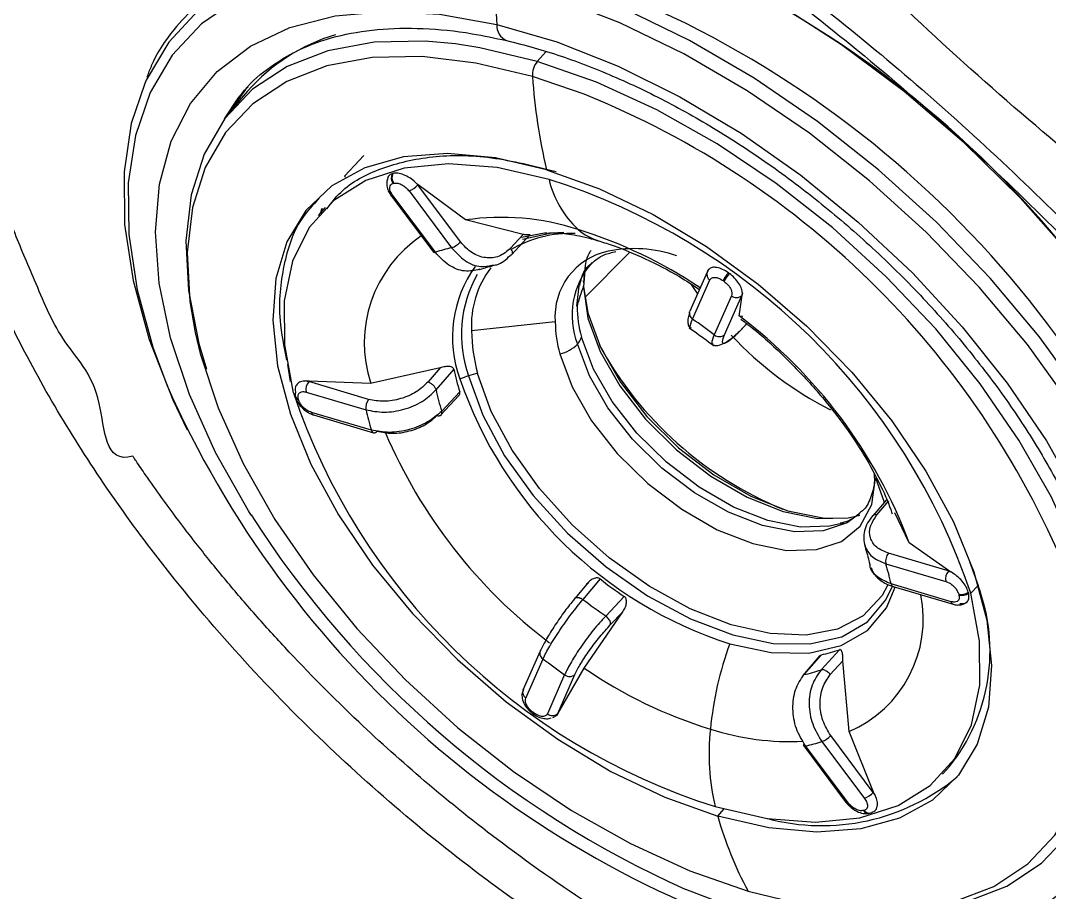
# Model space of a CAD drawing. Extents: x 832 to 912, y 781 to 934.
# Drawn here: x 894.885 to 896.459, y 871.332 to 872.665 of the extents above; entities that cross this region are included whole.
import ezdxf

# ---------------------------------------------------------------- set-up
doc = ezdxf.new("R2010")
doc.units = 0
doc.header["$MEASUREMENT"] = 0
doc.layers.add('1', color=4, linetype='Continuous')

# ---------------------------------------------------------------- blocks, each defined once
blk = doc.blocks.new('2026 SOVEREIGN HL')
at = {"layer": '1', "color": 3, "linetype": 'Continuous', "lineweight": 25}
for p, q in [((63.9594, 75.5229), (63.9464, 75.508)), ((64.0182, 75.4577), (63.939, 75.485)), ((63.503, 75.4624), (63.4791, 75.4345)), ((63.4887, 75.4516), (63.5005, 75.4657)), ((63.4677, 75.4203), (63.4887, 75.4516)), ((63.7243, 75.3363), (63.7255, 75.3366)), ((63.7256, 75.3214), (63.7269, 75.3218)), ((63.764, 75.3195), (63.7597, 75.3235)), ((63.7597, 75.3235), (63.7635, 75.319)), ((63.7635, 75.319), (63.764, 75.3195)), ((63.8288, 75.232), (63.7635, 75.319)), ((63.8367, 75.2655), (63.764, 75.3195)), ((63.7184, 75.3101), (63.7221, 75.3034)), ((63.7222, 75.3032), (63.7875, 75.2163)), ((63.7904, 75.216), (63.7251, 75.303)), ((63.7501, 75.3099), (63.8153, 75.223)), ((63.6219, 75.2845), (63.6113, 75.2721)), ((63.6149, 75.2762), (63.6165, 75.2828)), ((63.9246, 75.2431), (63.8367, 75.2655)), ((63.9246, 75.2431), (63.9055, 75.2222)), ((63.9069, 75.2122), (63.9355, 75.2434)), ((64.019, 75.1467), (64.0879, 75.216)), ((64.0199, 75.1936), (64.0171, 75.1633)), ((64.2062, 75.1858), (64.1798, 75.1259)), ((64.2074, 75.1877), (64.2093, 75.1905)), ((64.2389, 75.1848), (64.2405, 75.1836)), ((64.0072, 75.1335), (64.0104, 75.1646)), ((64.1841, 75.1139), (64.2105, 75.1737)), ((64.2308, 75.1727), (64.2324, 75.1715)), ((64.2436, 75.1496), (64.2172, 75.0898)), ((64.233, 75.09), (64.2594, 75.1499)), ((64.2555, 75.1186), (64.2599, 75.1503)), ((64.2603, 75.1534), (64.2594, 75.1499)), ((64.2594, 75.1499), (64.2599, 75.1503)), ((64.2599, 75.1503), (64.2603, 75.1534)), ((64.261, 75.1176), (64.2555, 75.1186)), ((63.9739, 75.1095), (63.8457, 75.0958)), ((64.2545, 75.0934), (64.2673, 75.1068)), ((64.2673, 75.1069), (64.2558, 75.0949)), ((63.5639, 75.0442), (63.5681, 75.0183)), ((63.7977, 75.0391), (63.6914, 75.0156)), ((63.7977, 75.0391), (63.7792, 75.0177)), ((63.8186, 75.0373), (63.7914, 75.0058)), ((63.5971, 75.0187), (63.5919, 75.0192)), ((63.5919, 75.0192), (63.5967, 75.0182)), ((63.5967, 75.0182), (63.5971, 75.0187)), ((63.6883, 74.9911), (63.5967, 75.0182)), ((63.6914, 75.0156), (63.5971, 75.0187)), ((63.5757, 74.9965), (63.5761, 74.995)), ((63.581, 74.9907), (63.5806, 74.9922)), ((63.5926, 75.0022), (63.6843, 74.9751)), ((63.7989, 74.9674), (63.8264, 74.9968)), ((63.8001, 74.9731), (63.8278, 75.0027)), ((63.6925, 74.9441), (63.6009, 74.9712)), ((63.604, 74.9672), (63.6957, 74.9401)), ((64.464, 74.8711), (64.4775, 74.8337)), ((64.4808, 74.8375), (64.4599, 74.8131)), ((64.4663, 74.8144), (64.4847, 74.8359)), ((64.5157, 74.7718), (64.4935, 74.8177)), ((64.4153, 74.8024), (64.4098, 74.8006)), ((64.576, 74.7291), (64.5157, 74.7718)), ((64.5755, 74.7286), (64.4839, 74.7557)), ((64.4799, 74.7397), (64.5715, 74.7126)), ((64.6079, 74.7429), (64.621, 74.7065)), ((64.576, 74.7291), (64.5755, 74.7286)), ((64.5755, 74.7286), (64.5805, 74.7267)), ((64.5805, 74.7267), (64.576, 74.7291)), ((64.0242, 74.7109), (64.0042, 74.687)), ((64.0425, 74.7165), (64.0162, 74.6851)), ((64.5797, 74.6816), (64.4881, 74.7087)), ((64.4913, 74.7047), (64.5829, 74.6776)), ((64.6099, 74.6945), (64.621, 74.7065)), ((64.0511, 74.6597), (64.0795, 74.6896)), ((64.5914, 74.6932), (64.5918, 74.6917)), ((64.6061, 74.6964), (64.6065, 74.6949)), ((64.0183, 74.5801), (64.0774, 74.6663)), ((64.0581, 74.6461), (64.0774, 74.6663)), ((63.9509, 74.6061), (63.9245, 74.5463)), ((64.379, 74.5993), (64.3521, 74.5684)), ((64.3811, 74.6004), (64.3545, 74.57)), ((64.3808, 74.5773), (64.4088, 74.6081)), ((63.9288, 74.5342), (63.9552, 74.5941)), ((63.9782, 74.5109), (64.0183, 74.5801)), ((64.3949, 74.5701), (64.4139, 74.591)), ((64.4238, 74.4831), (64.4139, 74.591)), ((63.9883, 74.57), (63.9619, 74.5101)), ((63.9777, 74.5104), (64.0041, 74.5702)), ((63.9248, 74.5447), (63.9257, 74.5482)), ((63.9395, 74.5101), (63.9412, 74.5089)), ((63.9416, 74.5112), (63.94, 74.5124)), ((63.9704, 74.5043), (63.9758, 74.5075)), ((63.9759, 74.5075), (63.9782, 74.5109)), ((63.9777, 74.5104), (63.9759, 74.5075)), ((63.9782, 74.5109), (63.9777, 74.5104)), ((64.4607, 74.3899), (64.3955, 74.4769)), ((64.4612, 74.3904), (64.4238, 74.4831)), ((64.3542, 74.4611), (64.4194, 74.3741)), ((64.4223, 74.3739), (64.3571, 74.4609)), ((64.382, 74.4678), (64.4472, 74.3808)), ((64.5664, 74.4177), (64.5774, 74.4295)), ((64.4612, 74.3904), (64.4607, 74.3899)), ((64.4607, 74.3899), (64.4638, 74.3852)), ((64.4638, 74.3852), (64.4612, 74.3904)), ((64.2226, 74.3536), (64.2322, 74.3643)), ((64.4467, 74.3624), (64.4455, 74.3621)), ((64.4552, 74.358), (64.4564, 74.3584))]:
    blk.add_line(p, q, dxfattribs=at)
at = {"layer": '1', "color": 3, "linetype": 'Continuous', "lineweight": 25, "flags": 128}
for points in [[(64.9205, 74.2808), (64.9487, 74.3066), (64.9901, 74.3599), (65.0201, 74.4223), (65.0384, 74.4929), (65.0446, 74.5706), (65.0387, 74.6543), (65.0207, 74.7427), (64.9909, 74.8347), (64.9497, 74.9288), (64.8978, 75.0237), (64.8358, 75.118), (64.7648, 75.2103), (64.6857, 75.2993), (64.5997, 75.3836), (64.508, 75.4621), (64.412, 75.5336), (64.3131, 75.5971), (64.2127, 75.6516), (64.1123, 75.6963), (64.0133, 75.7306)], [(63.8849, 75.6544), (63.7921, 75.6711), (63.7044, 75.6765), (63.623, 75.6706), (63.5491, 75.6534), (63.4837, 75.6252), (63.4279, 75.5865), (63.3825, 75.5377), (63.348, 75.4795), (63.3456, 75.4743)], [(63.8813, 75.6321), (63.7902, 75.6485), (63.7041, 75.6538), (63.6241, 75.648), (63.5515, 75.6311), (63.4873, 75.6034), (63.4325, 75.5653), (63.3878, 75.5174), (63.3539, 75.4603), (63.3314, 75.3949), (63.3204, 75.3221), (63.3213, 75.2431), (63.334, 75.1588), (63.3582, 75.0707), (63.3794, 75.0133)], [(64.7755, 74.1648), (64.7904, 74.1726), (64.8462, 74.2114), (64.8917, 74.2602), (64.9262, 74.3183), (64.9491, 74.3849), (64.9602, 74.459), (64.9594, 74.5395), (64.9465, 74.6252), (64.9218, 74.7149), (64.8857, 74.8073), (64.8387, 74.9011), (64.7814, 74.9948), (64.7147, 75.0871), (64.6396, 75.1767), (64.5572, 75.2622), (64.4687, 75.3424), (64.3753, 75.4162), (64.2785, 75.4824), (64.1796, 75.5401), (64.08, 75.5885), (63.9813, 75.6268), (63.8849, 75.6544)], [(64.8256, 74.2146), (64.8703, 74.2625), (64.9042, 74.3196), (64.9267, 74.385), (64.9376, 74.4578), (64.9368, 74.5368), (64.9241, 74.6211), (64.8999, 74.7092), (64.8644, 74.8), (64.8182, 74.8921), (64.762, 74.9841), (64.6965, 75.0748), (64.6227, 75.1628), (64.5418, 75.2468), (64.4548, 75.3256), (64.3631, 75.3981), (64.2679, 75.4631), (64.1708, 75.5198), (64.073, 75.5673), (63.9761, 75.6049), (63.8813, 75.6321)], [(63.5085, 74.8142), (63.5044, 74.8208), (63.454, 74.91), (63.414, 74.9987), (63.3851, 75.0854), (63.3677, 75.1687), (63.362, 75.2474), (63.3683, 75.3202), (63.3863, 75.386), (63.4158, 75.4437), (63.4563, 75.4925), (63.5073, 75.5314), (63.5678, 75.5601), (63.6369, 75.5779), (63.7136, 75.5846), (63.7966, 75.5801), (63.8846, 75.5645)], [(63.8846, 75.5645), (63.9763, 75.5379), (64.0702, 75.501), (64.1647, 75.4541), (64.2585, 75.3981), (64.35, 75.3338), (64.4378, 75.2623), (64.5205, 75.1847), (64.5969, 75.1022), (64.6656, 75.016), (64.7256, 74.9277), (64.776, 74.8385), (64.816, 74.7498), (64.845, 74.6632), (64.8624, 74.5798), (64.868, 74.5011), (64.8618, 74.4283), (64.8437, 74.3625), (64.8142, 74.3048), (64.7737, 74.2561), (64.7228, 74.2171)], [(63.8215, 75.5347), (63.7746, 75.5389), (63.6967, 75.5373), (63.626, 75.5244), (63.5636, 75.5004), (63.5106, 75.4656), (63.468, 75.4207), (63.4365, 75.3664), (63.4165, 75.3037), (63.4085, 75.2337), (63.4125, 75.1575), (63.4286, 75.0764), (63.4401, 75.0375)], [(63.9464, 75.508), (63.8583, 75.529), (63.8215, 75.5347)], [(63.939, 75.485), (63.8525, 75.5056), (63.7703, 75.5153), (63.6938, 75.5138), (63.6243, 75.5011), (63.5631, 75.4775), (63.5111, 75.4434), (63.4692, 75.3993), (63.4382, 75.346), (63.4186, 75.2844), (63.4107, 75.2156), (63.4147, 75.1407), (63.4228, 75.0933)], [(64.8091, 74.6327), (64.8003, 74.6706), (64.7724, 74.7552), (64.7334, 74.8417), (64.6837, 74.9289), (64.6243, 75.015), (64.5562, 75.0988), (64.4805, 75.1787), (64.3986, 75.2534), (64.3118, 75.3215), (64.2216, 75.382), (64.1296, 75.4339), (64.0373, 75.4761), (63.9464, 75.508)], [(63.3456, 75.4743), (63.325, 75.413), (63.3139, 75.3389), (63.3148, 75.2584), (63.3277, 75.1727), (63.3523, 75.0829), (63.3885, 74.9905), (63.4103, 74.9445)], [(63.5037, 75.4693), (63.4998, 75.4649), (63.4724, 75.4264)], [(63.9606, 75.3424), (63.8825, 75.3604), (63.809, 75.367), (63.7418, 75.362), (63.6824, 75.3455), (63.6321, 75.3179), (63.5922, 75.2798), (63.5633, 75.2321), (63.5463, 75.1758), (63.5415, 75.1121), (63.5489, 75.0426), (63.5685, 74.9687), (63.5998, 74.8921), (63.642, 74.8145), (63.6943, 74.7377), (63.7555, 74.6633), (63.8241, 74.5931), (63.8988, 74.5285), (63.9777, 74.4711), (64.0592, 74.4221), (64.1415, 74.3827), (64.2226, 74.3536)], [(63.9644, 75.3275), (63.8849, 75.3456), (63.8104, 75.3514), (63.7429, 75.3448), (63.6839, 75.326), (63.635, 75.2955), (63.5973, 75.2539), (63.5718, 75.2023), (63.5591, 75.1419), (63.5595, 75.0744), (63.573, 75.0012)], [(63.6521, 75.3329), (63.674, 75.3565), (63.681, 75.3641)], [(63.9606, 75.3424), (64.0418, 75.3133), (64.124, 75.2738), (64.2055, 75.2248), (64.2844, 75.1674), (64.3591, 75.1029), (64.4278, 75.0326), (64.4889, 74.9583), (64.5412, 74.8814), (64.5835, 74.8039), (64.6147, 74.7273), (64.6343, 74.6534), (64.6417, 74.5838), (64.6369, 74.5202), (64.6199, 74.4639), (64.5911, 74.4161), (64.5511, 74.378), (64.5009, 74.3504), (64.4415, 74.334), (64.3743, 74.329), (64.3008, 74.3355), (64.2226, 74.3536)], [(63.6165, 75.2828), (63.6185, 75.2817), (63.6193, 75.2814)], [(63.9609, 75.2455), (63.9577, 75.2453), (63.9224, 75.2387)], [(63.9871, 75.2463), (63.9682, 75.2453), (63.9237, 75.2357)], [(64.2074, 75.1877), (64.2064, 75.1861), (64.2062, 75.1858)], [(64.0171, 75.1633), (64.0238, 75.1155), (64.0426, 75.0641), (64.0726, 75.0117), (64.1122, 74.9607), (64.1596, 74.9139), (64.2123, 74.8735), (64.2676, 74.8415), (64.3228, 74.8197), (64.3752, 74.809), (64.4221, 74.81), (64.44, 74.8141)], [(64.0172, 75.1636), (64.0237, 75.1236), (64.043, 75.071), (64.0737, 75.0173), (64.1143, 74.9651), (64.1628, 74.9172), (64.2167, 74.8758), (64.2733, 74.8431), (64.3299, 74.8208), (64.3835, 74.8098), (64.4158, 74.8092)], [(64.1822, 75.1667), (64.1881, 75.1577), (64.1916, 75.1526)], [(64.1792, 75.1235), (64.1794, 75.1245), (64.1798, 75.1259)], [(63.4228, 75.0933), (63.4305, 75.0611), (63.4578, 74.9781), (63.4962, 74.893), (63.5449, 74.8075), (63.6033, 74.7229), (63.6702, 74.6406), (63.7445, 74.5621), (63.825, 74.4888), (63.9102, 74.4218), (63.9988, 74.3624), (64.0891, 74.3115), (64.1798, 74.2701), (64.2691, 74.2387)], [(64.4098, 74.8006), (64.3936, 74.7969), (64.3491, 74.7958), (64.2994, 74.8058), (64.2469, 74.8264), (64.1943, 74.8566), (64.1442, 74.8948), (64.099, 74.9392), (64.0611, 74.9876), (64.0323, 75.0374), (64.014, 75.0864)], [(64.4403, 74.8167), (64.4205, 74.8022), (64.3841, 74.7899), (64.3402, 74.7886), (64.291, 74.7983), (64.239, 74.8185), (64.1868, 74.8483), (64.1371, 74.8861), (64.0923, 74.93), (64.0546, 74.9779), (64.0261, 75.0273), (64.008, 75.0758)], [(63.9809, 75.0607), (63.9998, 75.0101), (64.0296, 74.9585), (64.0689, 74.9085), (64.1156, 74.8625), (64.1675, 74.8229), (64.222, 74.7917), (64.2763, 74.7704), (64.3278, 74.76), (64.3738, 74.7612), (64.4121, 74.7737), (64.4408, 74.7971), (64.4584, 74.8301), (64.464, 74.8711)], [(63.8413, 75.0271), (63.8631, 74.9667), (63.8965, 74.9049), (63.9402, 74.8441), (63.9927, 74.7866), (64.0518, 74.7347), (64.1152, 74.6904), (64.1807, 74.6553), (64.2455, 74.6308), (64.3073, 74.6178), (64.3637, 74.6169), (64.4124, 74.628), (64.4517, 74.6508), (64.4801, 74.6844), (64.49, 74.7054)], [(64.4832, 74.7072), (64.4741, 74.691), (64.4452, 74.6602), (64.406, 74.6397), (64.358, 74.6305), (64.303, 74.6327), (64.243, 74.6464), (64.1804, 74.6709), (64.1175, 74.7055), (64.0565, 74.7488), (63.9999, 74.7991), (63.9498, 74.8546), (63.9079, 74.9132), (63.8759, 74.9727), (63.8551, 75.0309)], [(64.2691, 74.2387), (64.3556, 74.2181), (64.4378, 74.2084), (64.5143, 74.2099), (64.5837, 74.2226), (64.645, 74.2462), (64.697, 74.2804), (64.7388, 74.3245), (64.7698, 74.3777), (64.7894, 74.4393), (64.7973, 74.5081), (64.7933, 74.583), (64.7775, 74.6626), (64.7621, 74.7134)], [(64.2185, 74.3682), (64.2981, 74.3501), (64.3725, 74.3442), (64.4401, 74.3508), (64.499, 74.3696), (64.5479, 74.4002), (64.5856, 74.4418), (64.6111, 74.4934), (64.6238, 74.5537), (64.6234, 74.6213), (64.6099, 74.6945)], [(64.2411, 74.6173), (64.3042, 74.604), (64.3618, 74.6031), (64.4117, 74.6145), (64.4518, 74.6377), (64.4807, 74.6721), (64.4942, 74.7036)], [(64.3503, 74.2219), (64.3706, 74.218), (64.4543, 74.2081), (64.5322, 74.2097), (64.6029, 74.2226), (64.6653, 74.2466), (64.7182, 74.2814), (64.7608, 74.3263), (64.7924, 74.3805), (64.8124, 74.4432), (64.8204, 74.5133), (64.8163, 74.5895), (64.8091, 74.6327)], [(64.355, 74.4644), (64.3545, 74.4635), (64.354, 74.4624), (64.354, 74.4616), (64.3543, 74.461), (64.3549, 74.4607), (64.3558, 74.4606), (64.3571, 74.4609)], [(64.3454, 74.1841), (64.2537, 74.2106), (64.1738, 74.2415)]]:
    blk.add_lwpolyline(points, dxfattribs=at)
at = {"layer": '1', "color": 3, "linetype": 'Continuous', "lineweight": 25}
for centre, radius, start, end in [((63.5364, 74.2288), 1.5714, 21.1941, 74.4482), ((63.4736, 74.1586), 1.5719, 21.2032, 74.4391), ((65.0951, 75.6575), 1.214, 181.1999, 184.3967), ((63.9085, 75.5621), 0.0239, 174.4584, 247.9584), ((63.7206, 75.2714), 0.2896, 106.6674, 138.7065), ((63.9723, 75.4869), 0.0334, 140.964, 183.3971), ((64.866, 75.553), 0.9296, 184.1981, 193.0968), ((63.5193, 74.2152), 1.3389, 21.8472, 68.1249), ((63.7367, 75.3299), 0.0139, 152.7357, 217.5799), ((63.7379, 75.3303), 0.0139, 152.7314, 217.6038), ((63.6548, 75.3317), 0.00295, 156.3452, 198.0069), ((63.7382, 75.342), 0.0342, 290.2557, 317.7535), ((63.6628, 74.3742), 0.9998, 18.6785, 72.4399), ((64.1132, 75.3627), 0.1529, 193.3052, 227.0164), ((63.7239, 75.305), 0.00236, 222.3321, 302.6186), ((63.8917, 74.8918), 0.3777, 71.916, 98.376), ((63.8791, 75.0771), 0.1975, 123.9219, 198.1426), ((63.9974, 75.0636), 0.1812, 87.7486, 120.5697), ((63.7976, 74.5684), 0.7144, 56.1455, 72.7926), ((64.0659, 75.3171), 0.0873, 229.336, 252.815), ((63.8035, 75.255), 0.0341, 290.2295, 317.7705), ((63.7891, 75.2183), 0.00257, 231.1324, 300.4799), ((63.8603, 75.0125), 0.2152, 102.0715, 108.9577), ((64.0758, 75.1175), 0.1023, 101.8844, 184.4905), ((64.0947, 75.0213), 0.2004, 71.0492, 101.5006), ((64.0012, 75.0864), 0.1846, 144.2754, 200.305), ((64.1202, 75.12), 0.1206, 138.208, 201.5043), ((64.0172, 75.0902), 0.1869, 150.4848, 199.7406), ((63.9919, 75.1039), 0.1464, 142.9338, 183.196), ((64.216, 75.1825), 0.0103, 161.3027, 237.7195), ((64.2853, 75.1452), 0.061, 139.5448, 153.2443), ((64.287, 75.144), 0.0611, 139.5579, 153.2312), ((64.1852, 75.0911), 0.1829, 156.7722, 166.6127), ((64.007, 75.1677), 0.011, 336.4578, 25.9886), ((64.2514, 75.1592), 0.0123, 230.8978, 310.8883), ((64.1998, 75.1372), 0.1926, 181.1088, 195.3088), ((64.19, 75.1229), 0.0108, 176.8088, 236.9084), ((63.789, 74.4975), 0.7768, 20.678, 53.0917), ((64.173, 75.1133), 0.1992, 181.1006, 195.3139), ((63.7012, 74.4149), 0.8495, 52.5999, 55.3622), ((64.1108, 75.1009), 0.2651, 181.1122, 195.3048), ((63.9884, 75.094), 0.0267, 316.9848, 343.2926), ((64.225, 75.0993), 0.0123, 230.8841, 310.902), ((64.6501, 75.4716), 0.5583, 223.233, 242.8251), ((63.9698, 75.1126), 0.0531, 282.121, 316.0557), ((64.5351, 75.3439), 0.5625, 208.712, 247.7763), ((64.1556, 75.108), 0.3444, 191.8598, 197.8136), ((63.8974, 74.8516), 0.1842, 107.7153, 112.1211), ((64.4379, 75.2311), 0.6446, 198.8975, 252.2213), ((63.8985, 74.848), 0.188, 103.3489, 107.6912), ((64.7977, 75.6398), 1.5505, 203.8317, 254.0171), ((63.6116, 75.0059), 0.0193, 140.6705, 191.0231), ((64.1274, 75.0773), 0.3435, 192.015, 197.6583), ((64.5202, 75.3214), 0.9998, 198.6788, 252.4398), ((63.5814, 74.9979), 0.00571, 147.2587, 262.3928), ((63.5823, 74.997), 0.0065, 199.3779, 258.7766), ((63.7032, 74.9788), 0.0193, 140.6332, 191.0604), ((64.084, 75.0644), 0.4095, 192.5918, 197.0793), ((63.6059, 74.972), 0.00513, 188.505, 249.8497), ((63.6976, 74.9449), 0.00518, 188.7073, 248.0311), ((63.6966, 74.9457), 0.00568, 260.7856, 324.3538), ((64.4424, 75.2507), 0.7919, 203.0426, 232.9215), ((64.7965, 75.6375), 1.5286, 212.5855, 245.9576), ((64.4989, 74.7434), 0.0193, 140.6448, 191.0528), ((64.0884, 74.6195), 0.4095, 12.5918, 17.0793), ((64.5905, 74.7163), 0.0193, 140.6552, 191.0424), ((64.483, 75.2834), 0.718, 232.1548, 235.8008), ((64.4932, 74.7095), 0.00513, 188.4908, 249.9037), ((64.3569, 74.6061), 0.2825, 321.3102, 20.7999), ((64.3502, 74.6551), 0.187, 293.1559, 11.4518), ((64.5955, 74.7098), 0.0171, 256.0467, 308.4155), ((64.5959, 74.7083), 0.0171, 256.0685, 308.4111), ((64.4536, 75.25), 0.7144, 232.2476, 235.7114), ((64.5848, 74.6824), 0.00512, 188.4864, 250.3657), ((64.7285, 74.4379), 0.5194, 159.7994, 174.6167), ((63.96, 74.6025), 0.00971, 144.9255, 239.9305), ((64.3469, 74.7774), 0.1803, 280.9282, 290.1031), ((64.4729, 75.2713), 0.8525, 232.6047, 235.3575), ((64.4238, 75.1719), 0.7175, 235.5764, 252.776), ((63.996, 74.5795), 0.0123, 230.8978, 310.8883), ((64.3196, 74.7467), 0.1801, 281.1752, 289.8566), ((63.934, 74.5428), 0.01, 159.9603, 239.069), ((63.9417, 74.5109), 0.0023, 139.742, 199.4591), ((63.9428, 74.5099), 0.00183, 133.6751, 212.492), ((63.9697, 74.5197), 0.0123, 230.8936, 310.8755), ((64.5709, 74.4489), 0.3615, 174.0016, 192.8978), ((64.3327, 74.8663), 0.3986, 252.2843, 272.9636), ((64.3702, 74.4998), 0.0342, 290.2487, 317.7605), ((64.3121, 74.6714), 0.2152, 282.0715, 288.9577), ((64.3821, 74.6632), 0.3242, 255.0632, 309.6978), ((64.4354, 74.4129), 0.0342, 290.2557, 317.7535), ((64.421, 74.3762), 0.00259, 231.4351, 300.1771), ((64.4534, 74.3672), 0.00939, 213.1371, 281.2515), ((64.4542, 74.3669), 0.00869, 210.7927, 301.7347), ((64.7897, 74.5164), 0.5901, 196.0191, 208.0725)]:
    blk.add_arc(centre, radius, start, end, dxfattribs=at)
for points, knots in [([(63.6468, 77.127), (63.6637, 77.1468), (63.6976, 77.1864), (63.7771, 77.2191), (63.8762, 77.2315), (63.9952, 77.2214), (64.1315, 77.1898), (64.2828, 77.1368), (64.4466, 77.0635), (64.6197, 76.9714), (64.7994, 76.8618), (64.9822, 76.7368), (65.1652, 76.5985), (65.3453, 76.4491), (65.5193, 76.2913), (65.6843, 76.1277), (65.8375, 75.961), (65.9766, 75.7938), (66.099, 75.6292), (66.2028, 75.4698), (66.2863, 75.3182), (66.348, 75.1772), (66.3867, 75.0492), (66.4015, 74.937), (66.394, 74.8407), (66.3689, 74.7929), (66.3564, 74.7691)], [0, 0, 0, 0, 0.041737, 0.083632, 0.125427, 0.167202, 0.209037, 0.25081, 0.292512, 0.334282, 0.375934, 0.417555, 0.459129, 0.500706, 0.542234, 0.58371, 0.625193, 0.666664, 0.708226, 0.749702, 0.791291, 0.832995, 0.874623, 0.916443, 0.958225, 1, 1, 1, 1]), ([(63.9921, 77.1536), (63.9948, 77.1544), (63.9995, 77.1557), (64.0132, 77.1577), (64.0315, 77.1587), (64.0608, 77.1584), (64.1069, 77.1536), (64.1712, 77.1402), (64.238, 77.1212), (64.3151, 77.0946), (64.4086, 77.0565), (64.5117, 77.0075), (64.6135, 76.9535), (64.7034, 76.9016), (64.7825, 76.8528), (64.8564, 76.805), (64.9451, 76.7449), (65.0535, 76.6669), (65.1738, 76.5742), (65.2893, 76.4793), (65.3999, 76.3831), (65.5075, 76.2838), (65.6141, 76.1796), (65.7191, 76.0705), (65.8083, 75.9712), (65.8777, 75.8894), (65.9329, 75.8214), (65.9893, 75.7486), (66.0498, 75.6656), (66.1138, 75.5708), (66.1728, 75.474), (66.22, 75.3855), (66.2536, 75.313), (66.2781, 75.2514), (66.2973, 75.1914), (66.3069, 75.1468), (66.3106, 75.117), (66.3115, 75.0978), (66.311, 75.0821), (66.3096, 75.0757), (66.3087, 75.072)], [0, 0, 0, 0, 0.026993, 0.046528, 0.061012, 0.076615, 0.109517, 0.139196, 0.164211, 0.189502, 0.22204, 0.257003, 0.285033, 0.311915, 0.333652, 0.35123, 0.372735, 0.406021, 0.439, 0.47016, 0.500634, 0.531106, 0.562194, 0.595082, 0.628465, 0.650173, 0.667745, 0.689275, 0.716022, 0.744029, 0.778963, 0.811556, 0.83689, 0.860774, 0.888331, 0.921013, 0.93679, 0.951431, 0.971629, 1, 1, 1, 1]), ([(66.3564, 74.7691), (66.3393, 74.7491), (66.3051, 74.7091), (66.2252, 74.6762), (66.1259, 74.664), (66.0071, 74.6742), (65.8712, 74.7063), (65.7206, 74.7595), (65.5579, 74.8327), (65.3859, 74.9249), (65.2075, 75.0342), (65.0257, 75.159), (64.8435, 75.2972), (64.6639, 75.4465), (64.4902, 75.6044), (64.325, 75.7685), (64.1714, 75.9357), (64.0318, 76.1034), (63.9087, 76.2684), (63.8041, 76.4281), (63.7198, 76.5797), (63.6575, 76.7205), (63.618, 76.8481), (63.6025, 76.9599), (63.6095, 77.0557), (63.6344, 77.1033), (63.6468, 77.127)], [0, 0, 0, 0, 0.041905, 0.083848, 0.125683, 0.16745, 0.209167, 0.250814, 0.292336, 0.333941, 0.375384, 0.416823, 0.458366, 0.499811, 0.541322, 0.582837, 0.62443, 0.666011, 0.707629, 0.749296, 0.790953, 0.832701, 0.874475, 0.916242, 0.95815, 1, 1, 1, 1]), ([(66.2823, 75.0136), (66.2782, 75.0079), (66.2701, 74.9967), (66.2555, 74.9819), (66.2393, 74.9686), (66.2212, 74.9571), (66.2037, 74.9485), (66.1862, 74.9416), (66.1676, 74.9357), (66.1436, 74.9302), (66.1134, 74.9259), (66.0618, 74.9233), (65.9817, 74.9295), (65.8636, 74.956), (65.7488, 74.9961), (65.6501, 75.0384), (65.5775, 75.0728), (65.5042, 75.1107), (65.4291, 75.1523), (65.3514, 75.1983), (65.2735, 75.2474), (65.1876, 75.3048), (65.0895, 75.3742), (64.9841, 75.4541), (64.8848, 75.5341), (64.8146, 75.5937), (64.7675, 75.635), (64.7387, 75.6607), (64.7101, 75.6866), (64.6817, 75.7128), (64.6535, 75.7391), (64.6257, 75.7656), (64.5981, 75.7924), (64.5797, 75.8104), (64.5693, 75.8208), (64.5644, 75.8257), (64.5459, 75.8441), (64.5211, 75.8693), (64.4911, 75.9005), (64.4643, 75.9287), (64.434, 75.9613), (64.4003, 75.9983), (64.3641, 76.0391), (64.3269, 76.0823), (64.29, 76.1264), (64.2544, 76.1704), (64.2201, 76.2143), (64.1884, 76.2562), (64.1565, 76.2997), (64.1223, 76.3481), (64.0833, 76.4062), (64.0348, 76.4833), (63.9837, 76.5733), (63.9372, 76.6696), (63.9025, 76.758), (63.8787, 76.8411), (63.8668, 76.9152), (63.8668, 76.9816), (63.8773, 77.0387), (63.8944, 77.0694), (63.903, 77.0847)], [0, 0, 0, 0, 0.01257, 0.02514, 0.037709, 0.050276, 0.062841, 0.071035, 0.081414, 0.093975, 0.108716, 0.125634, 0.163818, 0.20552, 0.25072, 0.272527, 0.293316, 0.313089, 0.333853, 0.354607, 0.375353, 0.395418, 0.421908, 0.45171, 0.477451, 0.499789, 0.50757, 0.515351, 0.523134, 0.530917, 0.538703, 0.546488, 0.554275, 0.562063, 0.562183, 0.56325, 0.566324, 0.578132, 0.584969, 0.593015, 0.60227, 0.612734, 0.624409, 0.636886, 0.649365, 0.661848, 0.674333, 0.686821, 0.697878, 0.711977, 0.729123, 0.749318, 0.781562, 0.813177, 0.84416, 0.87451, 0.907633, 0.937232, 0.968609, 1, 1, 1, 1]), ([(62.7097, 75.9775), (62.7278, 76.0066), (62.7643, 76.0651), (62.8467, 76.1264), (62.9488, 76.1673), (63.0719, 76.1844), (63.2141, 76.1772), (63.3601, 76.1481), (63.5032, 76.1041), (63.6393, 76.0506), (63.781, 75.9839), (63.9271, 75.9046), (64.0755, 75.8137), (64.2247, 75.7122), (64.3729, 75.601), (64.5183, 75.4815), (64.659, 75.3552), (64.7934, 75.2237), (64.9201, 75.0886), (65.0375, 74.9515), (65.1439, 74.814), (65.2385, 74.6777), (65.3205, 74.544), (65.3891, 74.4144), (65.4435, 74.2903), (65.4834, 74.173), (65.5085, 74.0635), (65.5201, 73.9515), (65.5121, 73.8418), (65.4799, 73.7391), (65.4379, 73.6867), (65.4171, 73.6607)], [0, 0, 0, 0, 0.039781, 0.080092, 0.120587, 0.161667, 0.203102, 0.244752, 0.276348, 0.307855, 0.339595, 0.37142, 0.4033, 0.435216, 0.467162, 0.499111, 0.531043, 0.562955, 0.594833, 0.626664, 0.65843, 0.690126, 0.721753, 0.753293, 0.784722, 0.816023, 0.847076, 0.878145, 0.91915, 0.959752, 1, 1, 1, 1]), ([(63.1516, 76.0928), (63.1701, 76.0972), (63.2033, 76.1052), (63.2619, 76.1065), (63.3123, 76.1031), (63.3551, 76.0978), (63.4193, 76.0864), (63.515, 76.0619), (63.643, 76.0164), (63.7744, 75.9581), (63.9013, 75.8924), (64.0287, 75.8184), (64.1637, 75.7311), (64.3084, 75.6276), (64.4573, 75.5099), (64.6046, 75.3818), (64.7454, 75.2471), (64.8767, 75.1089), (64.9941, 74.9725), (65.0946, 74.8432), (65.1776, 74.7245), (65.2579, 74.5961), (65.3314, 74.4576), (65.3766, 74.3461), (65.3993, 74.273), (65.4106, 74.2293), (65.4195, 74.1843), (65.425, 74.1379), (65.426, 74.0901), (65.4214, 74.0639), (65.4189, 74.0499)], [0, 0, 0, 0, 0.0457985, 0.0822481, 0.101168, 0.1189131, 0.1378928, 0.1796025, 0.2248814, 0.266295, 0.3026868, 0.3382377, 0.3767046, 0.4180717, 0.4615371, 0.5051221, 0.5486867, 0.5921891, 0.6348921, 0.6747937, 0.7117682, 0.746163, 0.7982236, 0.8518682, 0.8701461, 0.8886033, 0.9090926, 0.9345687, 0.964925, 1, 1, 1, 1]), ([(65.3704, 74.0623), (65.3486, 74.037), (65.3041, 73.9854), (65.2149, 73.9263), (65.1169, 73.8861), (65.0141, 73.8634), (64.9119, 73.8545), (64.8016, 73.8577), (64.6846, 73.8734), (64.5629, 73.9014), (64.4385, 73.9412), (64.3132, 73.9917), (64.1759, 74.0584), (64.0292, 74.1432), (63.8776, 74.2471), (63.7354, 74.3599), (63.6006, 74.4825), (63.4721, 74.6168), (63.3621, 74.75), (63.2709, 74.8776), (63.1972, 74.9962), (63.1336, 75.1163), (63.0815, 75.236), (63.0417, 75.3535), (63.0148, 75.4669), (63.0009, 75.5745), (62.9996, 75.6856), (63.0155, 75.7957), (63.0506, 75.9007), (63.0886, 75.9579), (63.1072, 75.9859)], [0, 0, 0, 0, 0.038402, 0.07847, 0.119976, 0.151888, 0.184303, 0.217064, 0.25, 0.282936, 0.315697, 0.348112, 0.380024, 0.42153, 0.461598, 0.5, 0.538403, 0.57847, 0.619976, 0.651888, 0.684303, 0.717064, 0.75, 0.782936, 0.815697, 0.848112, 0.880025, 0.92153, 0.961598, 1, 1, 1, 1]), ([(65.3481, 74.1189), (65.3478, 74.1185), (65.3447, 74.1144), (65.331, 74.0972), (65.304, 74.0676), (65.2658, 74.0348), (65.2255, 74.007), (65.1851, 73.9843), (65.1422, 73.9652), (65.1012, 73.9509), (65.0583, 73.9392), (65.0117, 73.9298), (64.9587, 73.9234), (64.911, 73.9207), (64.8706, 73.9204), (64.8353, 73.9215), (64.7965, 73.924), (64.7544, 73.9283), (64.7138, 73.9341), (64.6748, 73.941), (64.6303, 73.9502), (64.5724, 73.9646), (64.5064, 73.9844), (64.446, 74.0053), (64.3953, 74.0248), (64.3555, 74.0413), (64.3124, 74.0603), (64.2646, 74.0827), (64.1715, 74.1298), (64.046, 74.203), (63.9007, 74.304), (63.7776, 74.4024), (63.6658, 74.5027), (63.5877, 74.5815), (63.5356, 74.6383), (63.5121, 74.6647), (63.4894, 74.6909), (63.4675, 74.7169), (63.4465, 74.7426), (63.4263, 74.768), (63.401, 74.8007), (63.3743, 74.8366), (63.3498, 74.8712), (63.3358, 74.8916), (63.3296, 74.9009), (63.328, 74.9032), (63.3276, 74.9038), (63.3275, 74.904), (63.3275, 74.904), (63.3275, 74.904), (63.3275, 74.9041), (63.3275, 74.9041), (63.3275, 74.9041), (63.2839, 74.8912), (63.2861, 75.0139), (63.217, 75.0752), (63.1788, 75.1707), (63.1495, 75.2368), (63.1308, 75.2874), (63.1179, 75.3252), (63.1056, 75.3653), (63.0924, 75.4144), (63.08, 75.4724), (63.071, 75.5332), (63.0663, 75.5875), (63.0652, 75.6327), (63.0668, 75.6974), (63.0786, 75.7857), (63.1117, 75.8875), (63.1499, 75.9451), (63.1678, 75.9721)], [0, 0, 0, 0, 0.000631, 0.006219, 0.026215, 0.048478, 0.066001, 0.083644, 0.101702, 0.11888, 0.131091, 0.149134, 0.16814, 0.184456, 0.19535, 0.20625, 0.217149, 0.230494, 0.243727, 0.252636, 0.263986, 0.281572, 0.301093, 0.318311, 0.330752, 0.342013, 0.350317, 0.365331, 0.38033, 0.424902, 0.46605, 0.500062, 0.530196, 0.566101, 0.574194, 0.582167, 0.590014, 0.597729, 0.605309, 0.612749, 0.620042, 0.633888, 0.643859, 0.649885, 0.651404, 0.65179, 0.651889, 0.651915, 0.651922, 0.651924, 0.651925, 0.651925, 0.651926, 0.651926, 0.674911, 0.703083, 0.728331, 0.750031, 0.761017, 0.771997, 0.782964, 0.796358, 0.815713, 0.835516, 0.852812, 0.867633, 0.880021, 0.918047, 0.961603, 1, 1, 1, 1]), ([(63.4242, 75.593), (63.4125, 75.5812), (63.3857, 75.5539), (63.361, 75.5163), (63.351, 75.4895), (63.3488, 75.4836)], [0, 0, 0, 0, 0.376134, 0.863174, 1, 1, 1, 1]), ([(63.4904, 75.4526), (63.4917, 75.4546), (63.5029, 75.472), (63.5325, 75.4972), (63.5799, 75.5271), (63.6368, 75.5473), (63.7006, 75.5583), (63.7707, 75.5598), (63.8376, 75.5532), (63.8818, 75.5437), (63.8995, 75.54)], [0, 0, 0, 0, 0.019982, 0.170632, 0.32216, 0.471082, 0.617042, 0.761099, 0.904289, 1, 1, 1, 1]), ([(63.8995, 75.54), (63.9135, 75.5364), (63.9544, 75.5262), (64.0246, 75.5022), (64.1095, 75.4653), (64.1949, 75.4199), (64.2796, 75.3668), (64.3621, 75.3068), (64.4412, 75.2406), (64.5159, 75.1694), (64.5849, 75.0941), (64.6472, 75.0158), (64.702, 74.9359), (64.7484, 74.8555), (64.7858, 74.7759), (64.8137, 74.6983), (64.8319, 74.6239), (64.8402, 74.554), (64.8388, 74.4894), (64.8277, 74.4311), (64.8091, 74.3813), (64.79, 74.3547), (64.781, 74.3422)], [0, 0, 0, 0, 0.0269137, 0.0782898, 0.1297525, 0.1812899, 0.2328919, 0.2845461, 0.3362305, 0.3879272, 0.4396102, 0.491259, 0.5428498, 0.5943626, 0.6457807, 0.6970935, 0.7483114, 0.7994843, 0.8506899, 0.9021323, 0.9541576, 1, 1, 1, 1]), ([(63.6242, 75.2824), (63.6309, 75.2912), (63.6519, 75.3187), (63.7065, 75.3468), (63.7842, 75.3652), (63.8748, 75.3646), (63.9417, 75.3481), (63.9752, 75.3398)], [0, 0, 0, 0, 0.105885, 0.329414, 0.552942, 0.776472, 1, 1, 1, 1]), ([(63.7243, 75.3363), (63.7223, 75.3355), (63.7187, 75.334), (63.7176, 75.3303), (63.7171, 75.3287)], [0, 0, 0, 0, 0.548284, 1, 1, 1, 1]), ([(63.7597, 75.3235), (63.7569, 75.3257), (63.7512, 75.3302), (63.7418, 75.335), (63.7327, 75.3376), (63.7279, 75.337), (63.7255, 75.3367)], [0, 0, 0, 0, 0.246643, 0.4994, 0.752606, 1, 1, 1, 1]), ([(64.9219, 72.9882), (64.8615, 72.9789), (64.7411, 72.9602), (64.5357, 72.9722), (64.3184, 73.0128), (64.0915, 73.0842), (63.8603, 73.1845), (63.6292, 73.3113), (63.4027, 73.462), (63.1854, 73.6341), (62.9815, 73.8242), (62.7945, 74.0284), (62.6277, 74.2427), (62.4845, 74.4632), (62.3674, 74.6857), (62.2788, 74.9055), (62.2175, 75.12), (62.2034, 75.2525), (62.1963, 75.3189)], [0, 0, 0, 0, 0.063799, 0.12726, 0.190417, 0.253285, 0.315903, 0.378331, 0.440602, 0.502739, 0.564763, 0.626726, 0.688664, 0.750625, 0.812682, 0.874893, 0.937305, 1, 1, 1, 1]), ([(64.8851, 73.2414), (64.8781, 73.24), (64.8608, 73.2365), (64.8256, 73.2307), (64.7736, 73.2247), (64.711, 73.2216), (64.647, 73.2224), (64.589, 73.226), (64.5353, 73.2317), (64.4941, 73.2377), (64.4569, 73.2439), (64.4136, 73.2521), (64.3452, 73.2676), (64.2719, 73.2879), (64.2021, 73.3105), (64.1163, 73.3412), (63.9962, 73.3911), (63.853, 73.4629), (63.7441, 73.5262), (63.6771, 73.5684), (63.6323, 73.5976), (63.575, 73.6366), (63.5084, 73.6847), (63.4429, 73.7351), (63.388, 73.7795), (63.3383, 73.8216), (63.2915, 73.8629), (63.2459, 73.9048), (63.2011, 73.9476), (63.1597, 73.9889), (63.1199, 74.0299), (63.0802, 74.0725), (63.0368, 74.1208), (62.9993, 74.1644), (62.9652, 74.2055), (62.9346, 74.2436), (62.8979, 74.291), (62.8606, 74.3415), (62.8256, 74.3912), (62.7951, 74.4364), (62.7677, 74.4787), (62.7421, 74.52), (62.697, 74.596), (62.6428, 74.6968), (62.5892, 74.814), (62.5588, 74.891), (62.5439, 74.933), (62.5392, 74.9464), (62.5375, 74.9514), (62.5369, 74.9533), (62.5366, 74.9542), (62.5365, 74.9545), (62.5364, 74.9547), (62.5364, 74.9548), (62.5364, 74.9548), (62.5222, 74.9925), (62.5029, 75.0631), (62.4814, 75.1546), (62.4703, 75.2215), (62.4646, 75.2674), (62.4619, 75.296), (62.4606, 75.3131), (62.4601, 75.3213), (62.4599, 75.3238), (62.4599, 75.3246), (62.4598, 75.3249)], [0, 0, 0, 0, 0.00856, 0.021298, 0.042073, 0.068804, 0.091001, 0.110734, 0.129243, 0.145739, 0.151951, 0.166075, 0.188079, 0.21792, 0.235408, 0.253197, 0.297313, 0.345224, 0.383315, 0.396653, 0.406921, 0.424693, 0.44995, 0.469593, 0.487319, 0.503132, 0.518625, 0.534111, 0.549591, 0.565066, 0.577939, 0.592543, 0.608879, 0.626945, 0.636138, 0.649512, 0.664305, 0.68217, 0.69811, 0.711776, 0.725096, 0.738073, 0.750707, 0.796483, 0.832466, 0.861089, 0.869762, 0.872817, 0.874013, 0.874511, 0.874725, 0.874818, 0.874858, 0.874876, 0.874884, 0.874891, 0.912032, 0.942705, 0.96687, 0.980701, 0.990838, 0.997273, 0.999101, 0.999666, 1, 1, 1, 1]), ([(63.6518, 75.3326), (63.6518, 75.3326), (63.6519, 75.3327), (63.652, 75.3328), (63.6521, 75.3329)], [0, 0, 0, 0, 0.561332, 1, 1, 1, 1]), ([(63.7182, 75.3313), (63.7174, 75.3292), (63.7158, 75.3251), (63.7161, 75.3177), (63.7171, 75.3124), (63.7184, 75.3101), (63.7184, 75.3101)], [0, 0, 0, 0, 0.336711, 0.669681, 0.995052, 1, 1, 1, 1]), ([(63.7251, 75.303), (63.7237, 75.3053), (63.7208, 75.3098), (63.7203, 75.3157), (63.7219, 75.3197), (63.7244, 75.3209), (63.7256, 75.3214)], [0, 0, 0, 0, 0.2794542, 0.5590139, 0.7794159, 1, 1, 1, 1]), ([(63.7269, 75.3218), (63.7288, 75.322), (63.7327, 75.3223), (63.7396, 75.3194), (63.7457, 75.315), (63.7486, 75.3116), (63.7501, 75.3099)], [0, 0, 0, 0, 0.279634, 0.559197, 0.779555, 1, 1, 1, 1]), ([(63.6126, 75.2985), (63.6029, 75.2883), (63.5766, 75.2605), (63.5563, 75.1969), (63.5482, 75.1239), (63.5586, 75.0718), (63.5627, 75.0513)], [0, 0, 0, 0, 0.180511, 0.490196, 0.799879, 1, 1, 1, 1]), ([(63.9332, 75.242), (63.9336, 75.2421), (63.9345, 75.2423), (63.935, 75.2425), (63.9347, 75.2427), (63.9334, 75.2428), (63.9304, 75.2429), (63.9266, 75.243), (63.9246, 75.2431)], [0, 0, 0, 0, 0.094234, 0.190514, 0.298319, 0.424501, 0.701572, 1, 1, 1, 1]), ([(63.9621, 75.2454), (63.9645, 75.2456), (63.9706, 75.2462), (63.9938, 75.2446), (64.0197, 75.2395), (64.0367, 75.2346), (64.0406, 75.2335)], [0, 0, 0, 0, 0.215022, 0.55531, 0.898113, 1, 1, 1, 1]), ([(63.9055, 75.2222), (63.8999, 75.2175), (63.8888, 75.2082), (63.8672, 75.2063), (63.8456, 75.2137), (63.8344, 75.2259), (63.8288, 75.232)], [0, 0, 0, 0, 0.24981, 0.500211, 0.750486, 1, 1, 1, 1]), ([(64.0406, 75.2335), (64.0483, 75.2311), (64.0704, 75.2242), (64.1117, 75.2068), (64.1563, 75.1843), (64.1843, 75.166), (64.1945, 75.1592)], [0, 0, 0, 0, 0.168966, 0.486869, 0.812151, 1, 1, 1, 1]), ([(63.8583, 75.19), (63.8507, 75.1884), (63.8353, 75.1851), (63.8102, 75.1946), (63.797, 75.2089), (63.7904, 75.216)], [0, 0, 0, 0, 0.3259858, 0.6629742, 1, 1, 1, 1]), ([(63.8153, 75.223), (63.8219, 75.2159), (63.835, 75.2016), (63.8578, 75.1925), (63.8713, 75.1952), (63.8767, 75.1963)], [0, 0, 0, 0, 0.372641, 0.74525, 1, 1, 1, 1]), ([(63.8767, 75.1963), (63.8793, 75.1964), (63.8901, 75.197), (63.8986, 75.2051), (63.905, 75.2113)], [0, 0, 0, 0, 0.240246, 1, 1, 1, 1]), ([(63.9055, 75.2222), (63.9059, 75.2216), (63.9068, 75.2204), (63.9078, 75.2179), (63.9083, 75.2151), (63.9076, 75.2129), (63.9064, 75.2117), (63.9055, 75.2114), (63.905, 75.2113)], [0, 0, 0, 0, 0.12474, 0.249375, 0.499986, 0.750629, 0.875223, 1, 1, 1, 1]), ([(64.018, 75.1678), (64.0182, 75.1741), (64.019, 75.1927), (64.0224, 75.2102), (64.0283, 75.2184), (64.0287, 75.2188)], [0, 0, 0, 0, 0.328207, 0.965496, 1, 1, 1, 1]), ([(64.0294, 75.1986), (64.035, 75.2038), (64.044, 75.2121), (64.0605, 75.2157), (64.0669, 75.2171)], [0, 0, 0, 0, 0.613791, 1, 1, 1, 1]), ([(63.8577, 75.1896), (63.8626, 75.1912), (63.8689, 75.1933), (63.8762, 75.1948), (63.8778, 75.1952)], [0, 0, 0, 0, 0.779196, 1, 1, 1, 1]), ([(64.0116, 75.1652), (64.0123, 75.1691), (64.015, 75.1826), (64.0208, 75.1928), (64.0285, 75.198), (64.0294, 75.1986)], [0, 0, 0, 0, 0.260808, 0.905751, 1, 1, 1, 1]), ([(64.2389, 75.1848), (64.2359, 75.1867), (64.23, 75.1905), (64.2212, 75.1931), (64.2136, 75.1934), (64.2107, 75.1915), (64.2093, 75.1905)], [0, 0, 0, 0, 0.247556, 0.500819, 0.753636, 1, 1, 1, 1]), ([(64.2105, 75.1737), (64.2114, 75.175), (64.2134, 75.1776), (64.2191, 75.178), (64.2252, 75.1763), (64.2289, 75.1739), (64.2308, 75.1727)], [0, 0, 0, 0, 0.2794726, 0.5590156, 0.7793938, 1, 1, 1, 1]), ([(64.2603, 75.1534), (64.2601, 75.1556), (64.2595, 75.16), (64.2553, 75.1684), (64.2489, 75.1768), (64.2433, 75.1813), (64.2405, 75.1836)], [0, 0, 0, 0, 0.246607, 0.49938, 0.752564, 1, 1, 1, 1]), ([(64.2324, 75.1715), (64.2347, 75.1696), (64.2391, 75.1659), (64.2431, 75.1593), (64.2446, 75.1536), (64.2439, 75.151), (64.2436, 75.1496)], [0, 0, 0, 0, 0.279632, 0.559215, 0.779597, 1, 1, 1, 1]), ([(64.1794, 75.1241), (64.1785, 75.1212), (64.1768, 75.1153), (64.1767, 75.108), (64.1782, 75.1021), (64.1805, 75.1), (64.1816, 75.099)], [0, 0, 0, 0, 0.247095, 0.496578, 0.748042, 1, 1, 1, 1]), ([(64.1788, 75.1006), (64.1888, 75.0936), (64.2017, 75.0846), (64.2142, 75.0749), (64.217, 75.0728)], [0, 0, 0, 0, 0.779353, 1, 1, 1, 1]), ([(64.1823, 75.1), (64.1814, 75.1002), (64.179, 75.1009), (64.1821, 75.1088), (64.1841, 75.1139)], [0, 0, 0, 0, 0.3516781, 1, 1, 1, 1]), ([(64.2581, 75.1138), (64.2629, 75.1102), (64.2861, 75.0929), (64.3251, 75.0568), (64.3728, 75.0071), (64.4141, 74.9557), (64.448, 74.9051), (64.4726, 74.859), (64.4859, 74.8285), (64.4892, 74.8169), (64.4894, 74.8161)], [0, 0, 0, 0, 0.042199, 0.203468, 0.36503, 0.525312, 0.683207, 0.837774, 0.988479, 1, 1, 1, 1]), ([(64.2172, 75.0898), (64.2152, 75.0847), (64.2121, 75.077), (64.2145, 75.0762), (64.2153, 75.076)], [0, 0, 0, 0, 0.658124, 1, 1, 1, 1]), ([(64.2145, 75.0751), (64.2163, 75.0743), (64.22, 75.0726), (64.2295, 75.0754), (64.2409, 75.0818), (64.2494, 75.0892), (64.2536, 75.0928)], [0, 0, 0, 0, 0.251897, 0.502878, 0.752092, 1, 1, 1, 1]), ([(64.2558, 75.0949), (64.251, 75.0902), (64.2414, 75.0807), (64.2323, 75.0755), (64.2286, 75.0779), (64.2316, 75.086), (64.233, 75.09)], [0, 0, 0, 0, 0.249818, 0.500228, 0.750498, 1, 1, 1, 1]), ([(63.8186, 75.0373), (63.8184, 75.0378), (63.818, 75.039), (63.8165, 75.0402), (63.8143, 75.041), (63.8105, 75.0416), (63.8048, 75.0413), (63.8001, 75.0399), (63.7977, 75.0391)], [0, 0, 0, 0, 0.094179, 0.190445, 0.298246, 0.424519, 0.701642, 1, 1, 1, 1]), ([(63.5919, 75.0192), (63.5892, 75.019), (63.5837, 75.0185), (63.5782, 75.0146), (63.5754, 75.0088), (63.5762, 75.0035), (63.5766, 75.0009)], [0, 0, 0, 0, 0.246582, 0.499403, 0.75259, 1, 1, 1, 1]), ([(63.6843, 74.9751), (63.6933, 74.9734), (63.7113, 74.9699), (63.7425, 74.9749), (63.7716, 74.9868), (63.7848, 74.9994), (63.7914, 75.0058)], [0, 0, 0, 0, 0.250028, 0.500032, 0.750023, 1, 1, 1, 1]), ([(63.7792, 75.0177), (63.7736, 75.0124), (63.7623, 75.0016), (63.7376, 74.9912), (63.7112, 74.9867), (63.6959, 74.9896), (63.6883, 74.9911)], [0, 0, 0, 0, 0.249817, 0.500223, 0.750504, 1, 1, 1, 1]), ([(63.7792, 75.0177), (63.7799, 75.0175), (63.7812, 75.017), (63.7838, 75.0155), (63.787, 75.013), (63.7895, 75.01), (63.7909, 75.0075), (63.7912, 75.0063), (63.7914, 75.0058)], [0, 0, 0, 0, 0.124748, 0.249345, 0.500005, 0.75058, 0.875218, 1, 1, 1, 1]), ([(63.5762, 74.9949), (63.5766, 74.9934), (63.5776, 74.9906), (63.5808, 74.9847), (63.5865, 74.9778), (63.5936, 74.9721), (63.5997, 74.9687), (63.6027, 74.9677), (63.6042, 74.9672)], [0, 0, 0, 0, 0.129337, 0.255387, 0.502322, 0.74805, 0.872676, 1, 1, 1, 1]), ([(63.5806, 74.9922), (63.5804, 74.9943), (63.5798, 74.9984), (63.5828, 75.002), (63.5873, 75.0033), (63.5909, 75.0026), (63.5926, 75.0022)], [0, 0, 0, 0, 0.279621, 0.559239, 0.779598, 1, 1, 1, 1]), ([(63.6009, 74.9712), (63.5985, 74.9722), (63.5936, 74.9741), (63.5873, 74.9796), (63.5829, 74.9854), (63.5817, 74.9889), (63.581, 74.9907)], [0, 0, 0, 0, 0.279447, 0.558988, 0.779415, 1, 1, 1, 1]), ([(63.8262, 74.9964), (63.8267, 74.9971), (63.8276, 74.9985), (63.8281, 75.0008), (63.8279, 75.0021), (63.8278, 75.0027)], [0, 0, 0, 0, 0.3600146, 0.6834298, 1, 1, 1, 1]), ([(63.8001, 74.9731), (63.7933, 74.9672), (63.7799, 74.9555), (63.7507, 74.9439), (63.7195, 74.9389), (63.7015, 74.9424), (63.6925, 74.9441)], [0, 0, 0, 0, 0.249973, 0.499953, 0.749963, 1, 1, 1, 1]), ([(63.7973, 74.9662), (63.798, 74.9665), (63.7992, 74.967), (63.8003, 74.9687), (63.8006, 74.9707), (63.8003, 74.9723), (63.8001, 74.9731)], [0, 0, 0, 0, 0.259371, 0.518926, 0.768566, 1, 1, 1, 1]), ([(63.7012, 74.9424), (63.7088, 74.9409), (63.7242, 74.9379), (63.7508, 74.9418), (63.7757, 74.9514), (63.7871, 74.9614), (63.7928, 74.9664)], [0, 0, 0, 0, 0.249779, 0.500141, 0.75044, 1, 1, 1, 1]), ([(63.7928, 74.9664), (63.7936, 74.9662), (63.7953, 74.9658), (63.7966, 74.9661), (63.7973, 74.9662)], [0, 0, 0, 0, 0.481413, 1, 1, 1, 1]), ([(64.4619, 74.8771), (64.4621, 74.8738), (64.4632, 74.8587), (64.4563, 74.8396), (64.4498, 74.8243), (64.4421, 74.8191), (64.4411, 74.8185)], [0, 0, 0, 0, 0.115384, 0.517389, 0.938469, 1, 1, 1, 1]), ([(64.4411, 74.8185), (64.4357, 74.8133), (64.4281, 74.8059), (64.4141, 74.8027), (64.41, 74.8017)], [0, 0, 0, 0, 0.711284, 1, 1, 1, 1]), ([(64.4663, 74.8144), (64.4655, 74.8146), (64.4639, 74.815), (64.4626, 74.8148), (64.4619, 74.8147)], [0, 0, 0, 0, 0.481637, 1, 1, 1, 1]), ([(64.46, 74.8136), (64.4571, 74.8098), (64.4514, 74.8023), (64.4469, 74.79), (64.4454, 74.7779), (64.4472, 74.7704), (64.4481, 74.7667)], [0, 0, 0, 0, 0.2524913, 0.5026299, 0.7516532, 1, 1, 1, 1]), ([(64.4839, 74.7557), (64.4774, 74.7584), (64.4643, 74.7639), (64.4548, 74.7791), (64.4544, 74.7969), (64.4623, 74.8086), (64.4663, 74.8144)], [0, 0, 0, 0, 0.249775, 0.500155, 0.75045, 1, 1, 1, 1]), ([(64.4471, 74.7689), (64.4496, 74.7604), (64.4528, 74.7496), (64.455, 74.7393), (64.4555, 74.7371)], [0, 0, 0, 0, 0.779876, 1, 1, 1, 1]), ([(64.4477, 74.7671), (64.4506, 74.7611), (64.4565, 74.7491), (64.4721, 74.7429), (64.4799, 74.7397)], [0, 0, 0, 0, 0.496347, 1, 1, 1, 1]), ([(64.4881, 74.7087), (64.4806, 74.712), (64.4657, 74.7185), (64.4554, 74.7306), (64.4558, 74.738), (64.4558, 74.7388)], [0, 0, 0, 0, 0.4707243, 0.9413902, 1, 1, 1, 1]), ([(64.4573, 74.7341), (64.4579, 74.732), (64.4598, 74.7261), (64.467, 74.7178), (64.4778, 74.7095), (64.4873, 74.7062), (64.492, 74.7045)], [0, 0, 0, 0, 0.15514, 0.43643, 0.717215, 1, 1, 1, 1]), ([(64.6061, 74.6964), (64.6051, 74.6991), (64.6031, 74.7047), (64.5967, 74.7134), (64.5889, 74.7212), (64.5833, 74.7249), (64.5805, 74.7267)], [0, 0, 0, 0, 0.247588, 0.500916, 0.753667, 1, 1, 1, 1]), ([(64.0425, 74.7165), (64.0419, 74.7169), (64.0405, 74.7178), (64.0379, 74.7182), (64.0351, 74.7178), (64.031, 74.7163), (64.0258, 74.7131), (64.0228, 74.7092), (64.0212, 74.7072)], [0, 0, 0, 0, 0.094163, 0.190515, 0.298437, 0.424777, 0.701669, 1, 1, 1, 1]), ([(64.5715, 74.7126), (64.5739, 74.7117), (64.5788, 74.7097), (64.585, 74.7042), (64.5894, 74.6984), (64.5907, 74.6949), (64.5914, 74.6932)], [0, 0, 0, 0, 0.279449, 0.558993, 0.779433, 1, 1, 1, 1]), ([(64.0774, 74.6663), (64.0788, 74.6685), (64.0815, 74.6726), (64.0829, 74.6786), (64.083, 74.683), (64.0825, 74.6858), (64.0814, 74.6881), (64.0801, 74.6891), (64.0795, 74.6896)], [0, 0, 0, 0, 0.298391, 0.575428, 0.701696, 0.809542, 0.905802, 1, 1, 1, 1]), ([(64.5918, 74.6917), (64.592, 74.6896), (64.5926, 74.6854), (64.5896, 74.6819), (64.5851, 74.6805), (64.5815, 74.6813), (64.5797, 74.6816)], [0, 0, 0, 0, 0.2796066, 0.5591787, 0.7795268, 1, 1, 1, 1]), ([(64.5932, 74.6789), (64.5955, 74.6787), (64.6003, 74.6782), (64.6051, 74.6815), (64.6078, 74.6871), (64.6069, 74.6923), (64.6065, 74.6949)], [0, 0, 0, 0, 0.246537, 0.499331, 0.752613, 1, 1, 1, 1]), ([(64.0033, 74.6859), (63.9984, 74.6798), (63.9886, 74.6676), (63.9732, 74.6454), (63.9598, 74.6239), (63.9546, 74.6133), (63.9521, 74.6081)], [0, 0, 0, 0, 0.249812, 0.500222, 0.750503, 1, 1, 1, 1]), ([(63.9552, 74.5941), (63.9582, 74.6003), (63.9644, 74.6126), (63.9805, 74.6377), (63.9989, 74.6635), (64.0104, 74.6779), (64.0162, 74.6851)], [0, 0, 0, 0, 0.25003, 0.500034, 0.750025, 1, 1, 1, 1]), ([(64.0033, 74.6859), (64.0035, 74.6863), (64.004, 74.6871), (64.0056, 74.688), (64.0083, 74.6884), (64.0116, 74.6876), (64.0142, 74.6864), (64.0155, 74.6855), (64.0162, 74.6851)], [0, 0, 0, 0, 0.124743, 0.249369, 0.499953, 0.75068, 0.875203, 1, 1, 1, 1]), ([(64.5828, 74.6776), (64.5849, 74.6771), (64.5881, 74.6763), (64.591, 74.6766), (64.592, 74.6767)], [0, 0, 0, 0, 0.672607, 1, 1, 1, 1]), ([(64.592, 74.6767), (64.5931, 74.6768), (64.5962, 74.6769), (64.6009, 74.6787), (64.6037, 74.681), (64.6052, 74.6821)], [0, 0, 0, 0, 0.204339, 0.601199, 1, 1, 1, 1]), ([(64.0511, 74.6597), (64.0449, 74.6529), (64.0324, 74.6392), (64.0136, 74.6136), (63.9974, 74.5886), (63.9913, 74.5762), (63.9883, 74.57)], [0, 0, 0, 0, 0.249977, 0.499966, 0.749983, 1, 1, 1, 1]), ([(64.0583, 74.6501), (64.058, 74.651), (64.0574, 74.6527), (64.0556, 74.6554), (64.0535, 74.6578), (64.0519, 74.6591), (64.0511, 74.6597)], [0, 0, 0, 0, 0.259348, 0.518965, 0.7684, 1, 1, 1, 1]), ([(64.0041, 74.5702), (64.0067, 74.5755), (64.0119, 74.586), (64.026, 74.607), (64.0423, 74.6286), (64.0529, 74.6402), (64.0581, 74.6461)], [0, 0, 0, 0, 0.249784, 0.500138, 0.750459, 1, 1, 1, 1]), ([(64.0581, 74.6461), (64.0583, 74.6466), (64.0587, 74.6478), (64.0584, 74.6493), (64.0583, 74.6501)], [0, 0, 0, 0, 0.481469, 1, 1, 1, 1]), ([(64.4139, 74.591), (64.414, 74.5935), (64.4142, 74.5982), (64.4134, 74.6032), (64.4123, 74.6062), (64.4114, 74.6077), (64.4102, 74.6084), (64.4093, 74.6082), (64.4088, 74.6081)], [0, 0, 0, 0, 0.298327, 0.575154, 0.701515, 0.809402, 0.905737, 1, 1, 1, 1]), ([(64.3571, 74.4609), (64.3518, 74.4696), (64.3412, 74.4869), (64.3363, 74.5181), (64.34, 74.5482), (64.3497, 74.5627), (64.3545, 74.57)], [0, 0, 0, 0, 0.250022, 0.500032, 0.750028, 1, 1, 1, 1]), ([(64.3808, 74.5773), (64.3756, 74.5699), (64.3652, 74.5552), (64.3611, 74.525), (64.3661, 74.4938), (64.3767, 74.4765), (64.382, 74.4678)], [0, 0, 0, 0, 0.249989, 0.499981, 0.749966, 1, 1, 1, 1]), ([(64.3955, 74.4769), (64.391, 74.4842), (64.382, 74.499), (64.378, 74.5257), (64.3817, 74.5513), (64.3905, 74.5638), (64.3949, 74.5701)], [0, 0, 0, 0, 0.249789, 0.500153, 0.750452, 1, 1, 1, 1]), ([(64.3905, 74.5744), (64.3896, 74.575), (64.3878, 74.5762), (64.3851, 74.5773), (64.3826, 74.5777), (64.3814, 74.5774), (64.3808, 74.5773)], [0, 0, 0, 0, 0.259473, 0.5190039, 0.7686247, 1, 1, 1, 1]), ([(64.3949, 74.5701), (64.3943, 74.5708), (64.393, 74.5724), (64.3914, 74.5737), (64.3905, 74.5744)], [0, 0, 0, 0, 0.481571, 1, 1, 1, 1]), ([(63.924, 74.5442), (63.9236, 74.5429), (63.9228, 74.5404), (63.9229, 74.5346), (63.9253, 74.5266), (63.9304, 74.5189), (63.9354, 74.5134), (63.9383, 74.5112), (63.9397, 74.5101)], [0, 0, 0, 0, 0.1338472, 0.2632401, 0.5131451, 0.756597, 0.8778339, 1, 1, 1, 1]), ([(63.94, 74.5124), (63.9377, 74.5142), (63.9333, 74.518), (63.9293, 74.5245), (63.9278, 74.5302), (63.9284, 74.5329), (63.9288, 74.5342)], [0, 0, 0, 0, 0.279639, 0.559229, 0.779592, 1, 1, 1, 1]), ([(63.9413, 74.5089), (63.9437, 74.5075), (63.9485, 74.5046), (63.9567, 74.5027), (63.9635, 74.5023), (63.9668, 74.5035), (63.9679, 74.5039)], [0, 0, 0, 0, 0.2780708, 0.5635001, 0.8554931, 1, 1, 1, 1]), ([(63.9619, 74.5101), (63.9609, 74.5088), (63.959, 74.5062), (63.9533, 74.5058), (63.9472, 74.5076), (63.9435, 74.51), (63.9416, 74.5112)], [0, 0, 0, 0, 0.279507, 0.55903, 0.779391, 1, 1, 1, 1]), ([(64.4192, 74.3745), (64.4203, 74.3732), (64.4225, 74.3704), (64.4279, 74.3655), (64.4357, 74.3605), (64.4438, 74.3577), (64.4499, 74.3571), (64.4526, 74.3575), (64.454, 74.3578)], [0, 0, 0, 0, 0.123691, 0.245821, 0.489678, 0.738716, 0.867278, 1, 1, 1, 1]), ([(64.4455, 74.3621), (64.4436, 74.3619), (64.4397, 74.3615), (64.4327, 74.3645), (64.4267, 74.3688), (64.4238, 74.3722), (64.4223, 74.3739)], [0, 0, 0, 0, 0.279665, 0.559247, 0.779547, 1, 1, 1, 1]), ([(64.4472, 74.3808), (64.4487, 74.3786), (64.4516, 74.374), (64.4521, 74.3682), (64.4504, 74.3641), (64.448, 74.363), (64.4467, 74.3624)], [0, 0, 0, 0, 0.279452, 0.559037, 0.779455, 1, 1, 1, 1]), ([(64.4588, 74.3595), (64.4607, 74.3604), (64.4646, 74.3622), (64.4672, 74.3683), (64.4672, 74.3761), (64.4649, 74.3822), (64.4638, 74.3852)], [0, 0, 0, 0, 0.247551, 0.500839, 0.753664, 1, 1, 1, 1])]:
    blk.add_open_spline(points, degree=3, knots=knots, dxfattribs=at)

msp = doc.modelspace()

# ---------------------------------------------------------------- block references
at = {"layer": '1'}
msp.add_blockref('2026 SOVEREIGN HL', (831.7292, 797.0948), dxfattribs=at)

doc.saveas('drawing.dxf')
